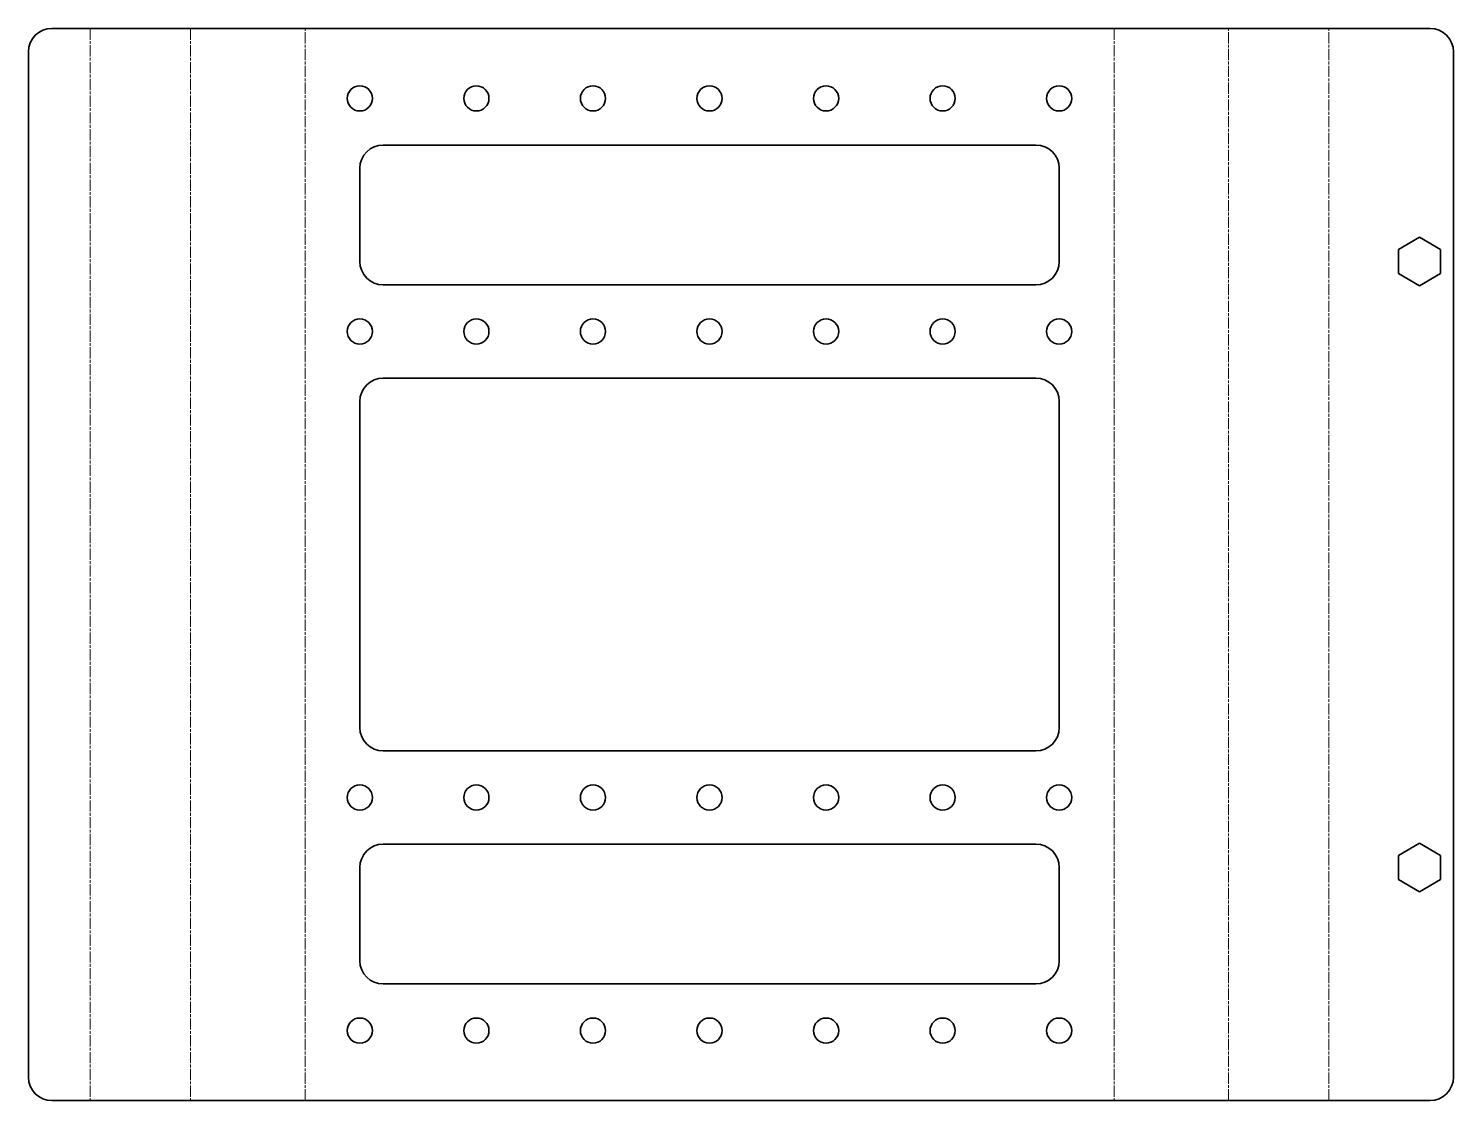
# Model space of a CAD drawing. Header units: millimetres. Extents: x 0 to 306, y 0 to 230.
import ezdxf

# ---------------------------------------------------------------- set-up
doc = ezdxf.new("R2010")
doc.units = ezdxf.units.MM
doc.linetypes.add('Chain', pattern=[13.68, 9.12, -1.14, 2.28, -1.14])
doc.layers.add('SIMUMAK Bend Centerline (ISO)', color=7, linetype='Chain', lineweight=9)
doc.layers.add('SIMUMAK Visible (ISO)', color=7, linetype='Continuous', lineweight=35)

# ---------------------------------------------------------------- blocks, each defined once
blk = doc.blocks.new('SIL-027-CP-03_Sheet_SIL-027-CP-03 (Desplegada)')
at = {"layer": 'SIMUMAK Bend Centerline (ISO)', "ltscale": 0.263158}
for p, q in [((-139.56, 115), (-139.56, -115)), ((-118.04, 115), (-118.04, -115)), ((-93.51, -115), (-93.51, 115)), ((80.01, 115), (80.01, -115)), ((104.54, -115), (104.54, 115)), ((126.06, -115), (126.06, 115))]:
    blk.add_line(p, q, dxfattribs=at)
at = {"layer": 'SIMUMAK Visible (ISO)'}
for p, q in [((-147.82, 115), (147.82, 115)), ((-152.82, -110), (-152.82, 110)), ((152.82, -110), (152.82, 110)), ((-76.75, 90), (63.25, 90)), ((-81.75, 65), (-81.75, 85)), ((68.25, 85), (68.25, 65)), ((141.02, 67.6), (145.52, 70.2)), ((141.02, 62.4), (141.02, 67.6)), ((145.52, 70.2), (150.02, 67.6)), ((150.02, 67.6), (150.02, 62.4)), ((145.52, 59.8), (141.02, 62.4)), ((150.02, 62.4), (145.52, 59.8)), ((63.25, 60), (-76.75, 60)), ((-76.75, 40), (63.25, 40)), ((-81.75, -35), (-81.75, 35)), ((68.25, 35), (68.25, -35)), ((63.25, -40), (-76.75, -40)), ((-76.75, -60), (63.25, -60)), ((141.02, -62.4), (145.52, -59.8)), ((145.52, -59.8), (150.02, -62.4)), ((141.02, -67.6), (141.02, -62.4)), ((150.02, -62.4), (150.02, -67.6)), ((-81.75, -85), (-81.75, -65)), ((68.25, -65), (68.25, -85)), ((145.52, -70.2), (141.02, -67.6)), ((150.02, -67.6), (145.52, -70.2)), ((63.25, -90), (-76.75, -90)), ((147.82, -115), (-147.82, -115))]:
    blk.add_line(p, q, dxfattribs=at)
for centre in [(-81.75, 100), (-56.75, 100), (-31.75, 100), (-6.75, 100), (18.25, 100), (43.25, 100), (68.25, 100), (-81.75, 50), (-56.75, 50), (-31.75, 50), (-6.75, 50), (18.25, 50), (43.25, 50), (68.25, 50), (-81.75, -50), (-56.75, -50), (-31.75, -50), (-6.75, -50), (18.25, -50), (43.25, -50), (68.25, -50), (-81.75, -100), (-56.75, -100), (-31.75, -100), (-6.75, -100), (18.25, -100), (43.25, -100), (68.25, -100)]:
    blk.add_circle(centre, 2.7, dxfattribs=at)
at = {"layer": 'SIMUMAK Visible (ISO)', "extrusion": (0, 0, -1)}
for centre, start, end in [((147.82, 110), 0, 90), ((-147.82, 110), 90, 180), ((147.82, -110), 270, 0), ((-147.82, -110), 180, 270)]:
    blk.add_arc(centre, 5, start, end, dxfattribs=at)
at = {"layer": 'SIMUMAK Visible (ISO)'}
for centre, start, end in [((-76.75, 85), 90, 180), ((63.25, 85), 360, 90), ((-76.75, 65), 180, 270), ((63.25, 65), 270, 0), ((-76.75, 35), 90, 180), ((63.25, 35), 0, 90), ((-76.75, -35), 180, 270), ((63.25, -35), 270, 0), ((-76.75, -65), 90, 180), ((63.25, -65), 0, 90), ((-76.75, -85), 180, 270), ((63.25, -85), 270, 360)]:
    blk.add_arc(centre, 5, start, end, dxfattribs=at)

msp = doc.modelspace()

# ---------------------------------------------------------------- block references
msp.add_blockref('SIL-027-CP-03_Sheet_SIL-027-CP-03 (Desplegada)', (152.82, 115))

doc.saveas('drawing.dxf')
